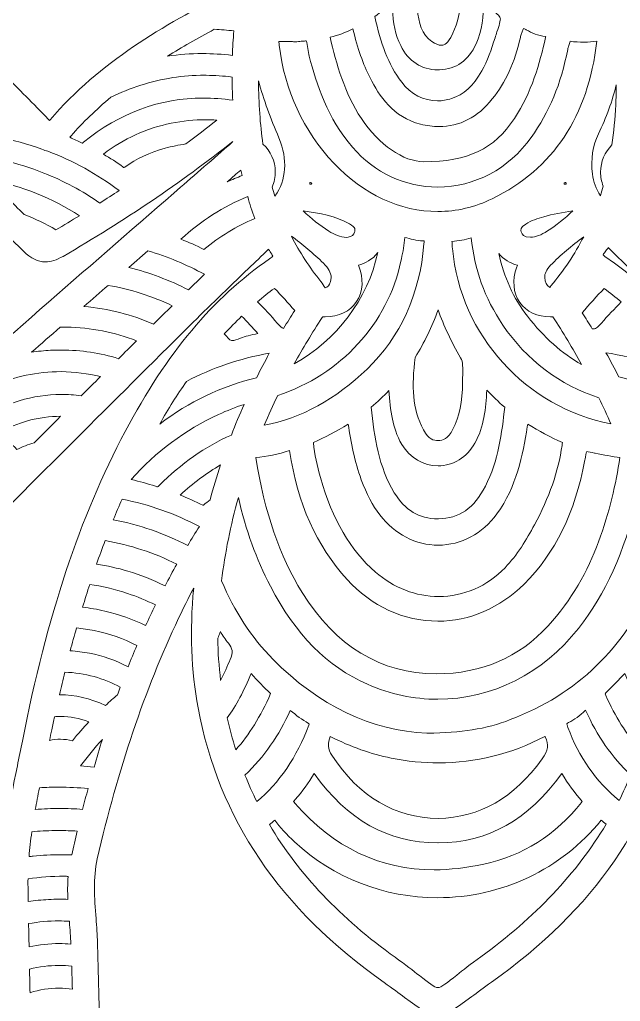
# Model space of a CAD drawing. Extents: x 25 to 1975, y -721 to -279.
# Drawn here: x 542.5 to 628.6, y -600.1 to -459.3 of the extents above; entities that cross this region are included whole.
import ezdxf

# ---------------------------------------------------------------- set-up
doc = ezdxf.new("R2010")
doc.units = 0
doc.header["$MEASUREMENT"] = 0
doc.layers.add('Layer 1', color=7, linetype='Continuous')

msp = doc.modelspace()

# ---------------------------------------------------------------- linework, layer by layer
at = {"layer": 'Layer 1', "lineweight": 0}
for points, knots in [([(784.45, -500.85), (784.35, -500.81), (784.25, -500.77), (784.16, -500.72), (780.03, -498.5), (775.69, -497.15), (771.26, -496.71), (769.89, -496.58), (768.52, -496.51), (767.18, -496.51), (758.11, -496.51), (749.53, -499.58), (741.68, -505.63), (737.71, -508.69), (733.38, -510.54), (727.63, -511.63), (725.48, -512.03), (723.31, -512.52), (721.22, -512.99), (719.74, -513.32), (718.2, -513.67), (716.69, -513.98), (714.65, -514.4), (712.62, -514.83), (710.58, -515.26), (701.7, -517.14), (692.51, -519.07), (683.36, -520.24), (683.2, -520.26), (683.04, -520.27), (682.89, -520.27), (682.22, -520.27), (681.71, -520.06), (681.11, -519.53), (662.24, -503.02), (646.66, -489.42), (632.07, -476.72), (631.93, -476.6), (631.81, -476.48), (631.71, -476.38), (631.83, -476.47), (631.94, -476.55), (632.05, -476.64), (638.94, -482.15), (646.77, -487.49), (655.97, -492.96), (657.14, -493.65), (658.11, -493.97), (659.03, -493.97), (660.28, -493.97), (661.44, -493.39), (662.68, -492.13), (665.32, -489.45), (668.03, -486.74), (670.64, -484.11), (676.14, -478.6), (681.82, -472.9), (687.28, -467.15), (700.23, -453.54), (711.71, -440.88), (722.37, -428.47), (723.34, -427.35), (724.43, -426.08), (724.49, -424.11), (724.86, -413.43), (728.05, -402.81), (734.52, -390.68), (734.58, -390.56), (734.69, -390.4), (734.81, -390.23), (735.23, -389.65), (736.21, -388.28), (735.07, -386.98), (734.76, -386.63), (734.21, -386.23), (733.3, -386.23), (732.75, -386.23), (732.21, -386.37), (731.74, -386.5), (731.6, -386.54), (731.47, -386.58), (731.34, -386.61), (725.95, -387.9), (721.79, -391.37), (718.25, -397.53), (715.01, -403.18), (712.81, -409.77), (711.32, -418.28), (711.3, -418.44), (711.27, -418.59), (711.24, -418.75), (711.04, -419.98), (710.88, -420.95), (710.09, -421.72), (695.63, -435.75), (680.95, -450.03), (666.76, -463.84), (666.76, -463.84), (657.68, -472.67), (657.68, -472.67), (652.1, -466.48), (644.16, -460.97), (632.8, -455.4), (632.08, -455.04), (631.26, -454.64), (631, -454.41), (631.08, -454.09), (631.5, -453.32), (631.88, -452.63), (631.88, -452.63), (634.09, -448.56), (634.09, -448.56), (640.9, -436.01), (647.94, -423.03), (654.89, -410.29), (655.59, -409), (656.11, -407.62), (656.46, -406.06), (661.56, -383.59), (665.73, -365.3), (669.59, -348.49), (669.94, -346.97), (669.95, -345.57), (669.63, -344.08), (667.56, -334.5), (665.47, -324.74), (663.46, -315.31), (663.46, -315.31), (660.54, -301.63), (660.54, -301.63), (659.33, -295.98), (658.08, -290.13), (656.81, -284.39), (656.79, -284.28), (656.77, -284.16), (656.76, -284.03), (656.67, -283.37), (656.42, -281.62), (654.7, -281.62), (654.6, -281.62), (654.5, -281.63), (654.39, -281.64), (653.91, -281.7), (652.44, -281.9), (652.71, -284.52), (652.72, -284.66), (652.74, -284.79), (652.74, -284.91), (652.77, -286.2), (652.84, -287.51), (652.9, -288.77), (652.96, -289.78), (653.01, -290.83), (653.04, -291.86), (653.04, -291.86), (653.29, -299.28), (653.29, -299.28), (653.64, -310.03), (654.01, -321.14), (654.32, -332.07), (654.36, -333.42), (654.46, -334.79), (654.56, -336.11), (654.8, -339.35), (655.03, -342.41), (654.43, -345.44), (651.64, -359.57), (648.1, -374.81), (643.6, -392.02), (643.32, -393.09), (643.08, -394.2), (642.85, -395.27), (642.19, -398.31), (641.57, -401.19), (639.98, -403.71), (635.37, -411), (630.61, -418.36), (626, -425.47), (626, -425.47), (624.39, -427.95), (624.39, -427.95), (624.37, -427.98), (624.35, -428.01), (624.34, -428.04), (624.3, -427.93), (624.26, -427.83), (624.22, -427.72), (623.7, -426.25), (623.15, -424.72), (622.49, -423.25), (622.1, -422.37), (622.17, -421.96), (622.87, -421.17), (626.48, -417.05), (629.67, -412.45), (632.33, -407.49), (634.85, -402.81), (636.15, -398.78), (636.43, -394.83), (636.9, -388.3), (633.67, -382.99), (627.8, -380.65), (627.74, -380.63), (627.61, -380.55), (627.52, -380.49), (627.15, -380.27), (626.65, -379.96), (626.02, -379.96), (625.52, -379.96), (624.8, -380.16), (624.26, -381.09), (623.29, -382.72), (624.62, -383.71), (625.06, -384.04), (625.15, -384.11), (625.26, -384.19), (625.31, -384.23), (627.14, -386.07), (628, -388.3), (627.94, -391.05), (627.83, -395.45), (625.96, -399.41), (624.15, -402.7), (623.1, -404.62), (622.09, -406.39), (620.81, -408.08), (620.19, -405.68), (619.44, -403.6), (618.06, -401.7), (617.42, -400.84), (617.28, -400.2), (617.47, -399.2), (618.05, -396.26), (616.51, -393.3), (613.74, -392), (612.88, -391.6), (611.98, -391.4), (611.06, -391.4), (609.15, -391.4), (607.32, -392.27), (605.91, -393.84), (605.76, -394.01), (605.64, -394.18), (605.53, -394.32), (605.3, -394.65), (605.28, -394.66), (605.14, -394.66), (605.13, -394.66), (605.12, -394.66), (605.12, -394.66), (604.56, -394.64), (604, -394.63), (603.39, -394.63), (601.83, -394.63), (600.25, -394.7), (598.73, -394.77), (598.73, -394.77), (598.54, -394.77), (598.54, -394.77), (598.36, -394.77), (598.3, -394.77), (597.92, -394.32), (596.33, -392.39), (594.43, -391.37), (592.43, -391.37), (591.36, -391.37), (590.29, -391.67), (589.27, -392.25), (586.42, -393.88), (585.28, -397.3), (586.42, -400.76), (586.5, -401), (586.6, -401.2), (586.69, -401.37), (586.73, -401.45), (586.78, -401.54), (586.81, -401.61), (585.51, -403.42), (584.81, -405.44), (584.16, -407.57), (580.89, -402.93), (578.91, -398.89), (577.84, -394.68), (576.64, -389.95), (577.43, -386.54), (580.35, -383.94), (580.74, -383.59), (581.91, -382.55), (581.03, -381.03), (580.5, -380.12), (579.76, -379.98), (579.37, -379.98), (578.85, -379.98), (578.43, -380.2), (578.12, -380.36), (578.05, -380.4), (577.98, -380.44), (577.91, -380.47), (572.74, -382.52), (569.73, -386.2), (568.98, -391.4), (568.28, -396.29), (569.86, -400.74), (571.32, -404.08), (574.25, -410.8), (578.59, -416.55), (582.04, -420.81), (582.2, -421), (582.36, -421.16), (582.51, -421.31), (582.95, -421.74), (582.94, -421.74), (582.85, -421.96), (582.14, -423.66), (581.5, -425.36), (580.81, -427.16), (580.75, -427.3), (580.7, -427.45), (580.64, -427.59), (578.28, -423.92), (575.91, -420.25), (573.55, -416.58), (570.69, -412.14), (567.83, -407.7), (564.97, -403.26), (564.56, -402.63), (564.28, -401.91), (564.01, -400.85), (563.19, -397.62), (562.33, -394.34), (561.5, -391.17), (559.67, -384.2), (557.78, -376.98), (556.23, -369.83), (555.67, -367.2), (555.02, -364.55), (554.4, -361.99), (552.17, -352.83), (549.87, -343.36), (550.8, -333.56), (551.44, -326.78), (551.57, -319.86), (551.7, -313.17), (551.76, -310.23), (551.81, -307.19), (551.91, -304.22), (551.91, -304.22), (552, -301.51), (552, -301.51), (552.19, -296.05), (552.38, -290.41), (552.53, -284.85), (552.53, -284.74), (552.54, -284.61), (552.56, -284.49), (552.62, -283.89), (552.72, -282.99), (552.15, -282.31), (551.92, -282.03), (551.49, -281.69), (550.74, -281.64), (550.69, -281.64), (550.63, -281.63), (550.58, -281.63), (548.97, -281.63), (548.72, -283.16), (548.63, -283.74), (548.6, -283.89), (548.57, -284.12), (548.53, -284.18), (548.42, -284.41), (548.39, -284.61), (548.38, -284.74), (548.38, -284.74), (545.73, -297.1), (545.73, -297.1), (542.52, -312.05), (539.31, -327.01), (536.11, -341.97), (536.11, -341.97), (536.07, -342.15), (536.07, -342.15), (535.63, -344.23), (535.17, -346.37), (535.74, -348.81), (537.4, -355.9), (539.03, -363.12), (540.61, -370.1), (542.5, -378.43), (544.45, -387.04), (546.46, -395.5), (546.78, -396.85), (547.05, -398.24), (547.31, -399.6), (548.07, -403.49), (548.86, -407.51), (550.9, -411.23), (556.35, -421.15), (561.84, -431.27), (567.14, -441.05), (569.13, -444.71), (571.11, -448.37), (573.1, -452.03), (573.39, -452.57), (574.17, -454), (574.07, -454.32), (573.97, -454.63), (572.58, -455.33), (572.06, -455.59), (563.21, -460.05), (554.02, -465.33), (546.86, -473.69), (546.83, -473.72), (546.8, -473.75), (546.78, -473.78), (546.73, -473.73), (546.67, -473.67), (546.59, -473.58), (544.49, -471.42), (542.34, -469.25), (540.26, -467.14), (540.26, -467.14), (530.8, -457.6), (530.8, -457.6), (519.47, -446.17), (507.75, -434.34), (496.19, -422.74), (494.93, -421.48), (494.23, -420.04), (493.87, -417.95), (492.27, -408.67), (489.73, -401.6), (485.9, -395.71), (482.68, -390.76), (478.82, -387.8), (474.09, -386.65), (473.94, -386.62), (473.79, -386.57), (473.63, -386.53), (473.14, -386.39), (472.58, -386.23), (472, -386.23), (471.03, -386.23), (470.45, -386.69), (470.13, -387.07), (469.1, -388.34), (470.04, -389.65), (470.49, -390.28), (470.61, -390.46), (470.73, -390.62), (470.8, -390.75), (476.88, -402.07), (480, -412), (480.64, -422), (480.83, -424.94), (481.79, -427.26), (483.75, -429.52), (502.51, -451.12), (522.46, -472.33), (543.06, -492.55), (544.11, -493.58), (545.1, -494.07), (546.19, -494.07), (546.98, -494.07), (547.78, -493.81), (548.72, -493.27), (557.46, -488.21), (565.65, -482.67), (573.07, -476.79), (572.89, -476.97), (572.67, -477.19), (572.37, -477.44), (569.77, -479.7), (567.17, -481.96), (564.58, -484.22), (551.95, -495.2), (538.89, -506.55), (526.18, -517.87), (524.43, -519.42), (522.83, -520.09), (520.84, -520.09), (520.24, -520.09), (519.6, -520.03), (518.88, -519.91), (505.33, -517.65), (491.69, -514.65), (478.49, -511.76), (475.92, -511.19), (473.35, -510.63), (470.79, -510.07), (469.47, -509.79), (468.35, -509.21), (467.16, -508.21), (460.73, -502.8), (453.73, -499.2), (446.35, -497.5), (443.43, -496.82), (440.52, -496.48), (437.71, -496.48), (432, -496.48), (426.45, -497.89), (421.24, -500.66), (421.16, -500.7), (421.04, -500.75), (420.91, -500.8), (420.39, -501.01), (418.82, -501.64), (419.25, -503.37), (419.51, -504.38), (420.28, -504.9), (421.53, -504.9), (421.53, -504.9), (421.95, -504.89), (421.95, -504.89), (422.02, -504.89), (422.09, -504.9), (422.16, -504.9), (422.69, -504.96), (423.23, -505.01), (423.76, -505.06), (424.85, -505.16), (425.97, -505.27), (427.04, -505.44), (441.29, -507.61), (451.75, -512.35), (459.98, -520.35), (460.96, -521.29), (462.11, -521.68), (463.12, -521.93), (484.94, -527.42), (506.29, -532.81), (527.57, -538.26), (528.25, -538.43), (528.85, -538.52), (529.42, -538.52), (530.93, -538.52), (532.18, -537.94), (533.47, -536.63), (544.68, -525.32), (556.14, -513.9), (566.85, -503.24), (569.6, -500.52), (572.37, -497.85), (575.3, -495.03), (576.24, -494.12), (577.2, -493.2), (578.17, -492.26), (578.26, -492.39), (578.34, -492.52), (578.42, -492.64), (578.55, -492.82), (578.73, -493.1), (578.78, -493.24), (578.74, -493.29), (578.63, -493.42), (578.34, -493.62), (570.18, -499.26), (563.6, -507.13), (557.63, -518.38), (551.1, -530.7), (546.42, -544.82), (542.89, -562.81), (542.66, -563.99), (542.41, -565.18), (542.17, -566.37), (540.99, -572.05), (539.78, -577.93), (539.89, -583.9), (540.22, -601.34), (540.75, -619.08), (541.26, -636.22), (541.26, -636.22), (541.37, -640.02), (541.37, -640.02), (541.38, -640.45), (541.4, -640.88), (541.41, -641.31), (541.51, -645.31), (541.62, -649.46), (543.15, -653.57), (546.56, -662.71), (549.87, -672.08), (553.07, -681.14), (554.55, -685.34), (556.04, -689.53), (557.53, -693.72), (560.41, -701.77), (563.01, -708.96), (565.49, -715.69), (565.54, -715.81), (565.58, -716.01), (565.63, -716.2), (565.81, -716.98), (566.18, -718.6), (567.84, -718.6), (568, -718.6), (568.17, -718.58), (568.35, -718.54), (570.26, -718.14), (569.87, -716.1), (569.75, -715.43), (569.71, -715.24), (569.68, -715.05), (569.67, -714.92), (568.41, -699.02), (566.58, -685.85), (563.92, -673.46), (562.11, -665.01), (560.06, -655.44), (554.58, -647.25), (554.44, -647.04), (554.43, -646.73), (554.43, -646.24), (554.43, -646.14), (554.43, -646.04), (554.43, -645.94), (554.43, -645.94), (554.37, -642.27), (554.37, -642.27), (554.32, -639.11), (554.27, -635.95), (554.23, -632.78), (554.19, -628.87), (554.16, -624.96), (554.13, -621.05), (554.06, -611.46), (553.98, -601.54), (553.67, -591.77), (553.63, -590.6), (553.54, -589.41), (553.45, -588.26), (553.22, -585.27), (553, -582.46), (553.63, -579.7), (556.58, -566.83), (560.4, -555.54), (565.29, -545.19), (565.94, -543.81), (566.65, -542.33), (567.45, -540.87), (566.87, -547.06), (567.08, -552.7), (568.08, -558.05), (571.05, -573.98), (579.78, -586.86), (594.77, -597.44), (595.94, -598.26), (596.91, -598.98), (597.69, -599.56), (599.9, -601.22), (601.02, -602.05), (602.42, -602.05), (603.83, -602.05), (604.99, -601.18), (607.3, -599.46), (608.1, -598.87), (609.01, -598.19), (610.14, -597.39), (624.89, -586.92), (633.56, -574.27), (636.65, -558.71), (637.82, -552.83), (638.03, -546.75), (637.28, -539.88), (642.93, -550.31), (647.39, -562.46), (651.26, -577.97), (651.31, -578.17), (651.36, -578.37), (651.41, -578.58), (651.74, -579.84), (652.05, -581.04), (652, -582.27), (651.95, -583.35), (651.91, -584.43), (651.87, -585.51), (651.65, -590.63), (651.43, -595.94), (651.37, -601.16), (651.29, -607.3), (651.25, -613.54), (651.21, -619.58), (651.15, -626.98), (651.1, -634.63), (650.98, -642.16), (650.98, -642.65), (651, -643.14), (651.01, -643.62), (651.07, -645.16), (651.13, -646.61), (650.32, -647.81), (648.06, -651.17), (646.34, -655.02), (644.74, -660.32), (639.32, -678.3), (637.29, -696.62), (635.69, -713.84), (635.61, -714.69), (635.52, -715.67), (635.51, -716.66), (635.51, -717.29), (635.69, -717.81), (636.05, -718.18), (636.36, -718.49), (636.78, -718.66), (637.24, -718.66), (637.3, -718.66), (637.36, -718.66), (637.43, -718.65), (638.07, -718.58), (638.75, -718.11), (639.07, -717.52), (639.41, -716.85), (639.66, -716.15), (639.88, -715.52), (643.05, -706.41), (645.9, -698.38), (648.61, -691), (650.87, -684.8), (653.12, -678.49), (655.3, -672.38), (657.73, -665.54), (660.25, -658.47), (662.8, -651.55), (663.35, -650.04), (663.64, -648.58), (663.68, -647.08), (663.9, -638.73), (664.14, -630.37), (664.38, -622.02), (664.59, -614.82), (664.79, -607.61), (664.99, -600.41), (665.04, -598.54), (665.15, -596.62), (665.25, -594.77), (665.5, -590.21), (665.76, -585.5), (665.25, -580.9), (663.22, -562.65), (659.46, -546.64), (653.76, -531.95), (648.56, -518.54), (641.24, -503.46), (626.41, -493.28), (626.26, -493.17), (626.18, -493.09), (626.14, -493.04), (626.21, -492.9), (626.41, -492.63), (626.54, -492.47), (626.66, -492.32), (626.77, -492.18), (626.88, -492.02), (626.95, -492.11), (627.02, -492.19), (627.1, -492.26), (632.27, -497.26), (637.76, -502.58), (643.09, -507.88), (652.27, -517.01), (661.57, -526.33), (670.57, -535.35), (670.57, -535.35), (671.91, -536.69), (671.91, -536.69), (672.89, -537.68), (674.03, -538.59), (675.71, -538.59), (676.16, -538.59), (676.61, -538.53), (677.11, -538.4), (698.74, -532.88), (720.27, -527.48), (741.09, -522.27), (743.19, -521.74), (744.84, -520.83), (746.3, -519.41), (748.81, -516.94), (751.81, -514.77), (755.48, -512.78), (763.83, -508.24), (772.9, -505.66), (783.21, -504.89), (783.25, -504.89), (783.3, -504.89), (783.35, -504.89), (783.41, -504.89), (783.48, -504.89), (783.55, -504.89), (783.64, -504.89), (783.73, -504.9), (783.82, -504.9), (785.55, -504.9), (785.97, -503.8), (786.07, -503.14), (786.3, -501.62), (784.96, -501.06), (784.45, -500.85)], [0, 0, 0, 0, 1, 1, 1, 2, 2, 2, 3, 3, 3, 4, 4, 4, 5, 5, 5, 6, 6, 6, 7, 7, 7, 8, 8, 8, 9, 9, 9, 10, 10, 10, 11, 11, 11, 12, 12, 12, 13, 13, 13, 14, 14, 14, 15, 15, 15, 16, 16, 16, 17, 17, 17, 18, 18, 18, 19, 19, 19, 20, 20, 20, 21, 21, 21, 22, 22, 22, 23, 23, 23, 24, 24, 24, 25, 25, 25, 26, 26, 26, 27, 27, 27, 28, 28, 28, 29, 29, 29, 30, 30, 30, 31, 31, 31, 32, 32, 32, 33, 33, 33, 34, 34, 34, 35, 35, 35, 36, 36, 36, 37, 37, 37, 38, 38, 38, 39, 39, 39, 40, 40, 40, 41, 41, 41, 42, 42, 42, 43, 43, 43, 44, 44, 44, 45, 45, 45, 46, 46, 46, 47, 47, 47, 48, 48, 48, 49, 49, 49, 50, 50, 50, 51, 51, 51, 52, 52, 52, 53, 53, 53, 54, 54, 54, 55, 55, 55, 56, 56, 56, 57, 57, 57, 58, 58, 58, 59, 59, 59, 60, 60, 60, 61, 61, 61, 62, 62, 62, 63, 63, 63, 64, 64, 64, 65, 65, 65, 66, 66, 66, 67, 67, 67, 68, 68, 68, 69, 69, 69, 70, 70, 70, 71, 71, 71, 72, 72, 72, 73, 73, 73, 74, 74, 74, 75, 75, 75, 76, 76, 76, 77, 77, 77, 78, 78, 78, 79, 79, 79, 80, 80, 80, 81, 81, 81, 82, 82, 82, 83, 83, 83, 84, 84, 84, 85, 85, 85, 86, 86, 86, 87, 87, 87, 88, 88, 88, 89, 89, 89, 90, 90, 90, 91, 91, 91, 92, 92, 92, 93, 93, 93, 94, 94, 94, 95, 95, 95, 96, 96, 96, 97, 97, 97, 98, 98, 98, 99, 99, 99, 100, 100, 100, 101, 101, 101, 102, 102, 102, 103, 103, 103, 104, 104, 104, 105, 105, 105, 106, 106, 106, 107, 107, 107, 108, 108, 108, 109, 109, 109, 110, 110, 110, 111, 111, 111, 112, 112, 112, 113, 113, 113, 114, 114, 114, 115, 115, 115, 116, 116, 116, 117, 117, 117, 118, 118, 118, 119, 119, 119, 120, 120, 120, 121, 121, 121, 122, 122, 122, 123, 123, 123, 124, 124, 124, 125, 125, 125, 126, 126, 126, 127, 127, 127, 128, 128, 128, 129, 129, 129, 130, 130, 130, 131, 131, 131, 132, 132, 132, 133, 133, 133, 134, 134, 134, 135, 135, 135, 136, 136, 136, 137, 137, 137, 138, 138, 138, 139, 139, 139, 140, 140, 140, 141, 141, 141, 142, 142, 142, 143, 143, 143, 144, 144, 144, 145, 145, 145, 146, 146, 146, 147, 147, 147, 148, 148, 148, 149, 149, 149, 150, 150, 150, 151, 151, 151, 152, 152, 152, 153, 153, 153, 154, 154, 154, 155, 155, 155, 156, 156, 156, 157, 157, 157, 158, 158, 158, 159, 159, 159, 160, 160, 160, 161, 161, 161, 162, 162, 162, 163, 163, 163, 164, 164, 164, 165, 165, 165, 166, 166, 166, 167, 167, 167, 168, 168, 168, 169, 169, 169, 170, 170, 170, 171, 171, 171, 172, 172, 172, 173, 173, 173, 174, 174, 174, 175, 175, 175, 176, 176, 176, 177, 177, 177, 178, 178, 178, 179, 179, 179, 180, 180, 180, 181, 181, 181, 182, 182, 182, 183, 183, 183, 184, 184, 184, 185, 185, 185, 186, 186, 186, 187, 187, 187, 188, 188, 188, 189, 189, 189, 190, 190, 190, 191, 191, 191, 192, 192, 192, 193, 193, 193, 194, 194, 194, 195, 195, 195, 196, 196, 196, 197, 197, 197, 198, 198, 198, 199, 199, 199, 200, 200, 200, 201, 201, 201, 202, 202, 202, 203, 203, 203, 204, 204, 204, 205, 205, 205, 206, 206, 206, 207, 207, 207, 208, 208, 208, 209, 209, 209, 210, 210, 210, 211, 211, 211, 212, 212, 212, 213, 213, 213, 214, 214, 214, 215, 215, 215, 216, 216, 216, 217, 217, 217, 218, 218, 218, 219, 219, 219, 220, 220, 220, 221, 221, 221, 222, 222, 222, 223, 223, 223, 224, 224, 224, 225, 225, 225, 226, 226, 226, 227, 227, 227, 228, 228, 228, 229, 229, 229, 230, 230, 230, 231, 231, 231, 232, 232, 232, 233, 233, 233, 234, 234, 234, 235, 235, 235, 236, 236, 236, 237, 237, 237, 238, 238, 238, 239, 239, 239, 240, 240, 240, 241, 241, 241, 242, 242, 242, 243, 243, 243, 244, 244, 244, 245, 245, 245, 246, 246, 246, 247, 247, 247, 248, 248, 248, 249, 249, 249, 250, 250, 250, 251, 251, 251, 252, 252, 252, 253, 253, 253, 254, 254, 254, 255, 255, 255, 256, 256, 256, 257, 257, 257, 258, 258, 258, 259, 259, 259, 260, 260, 260, 261, 261, 261, 262, 262, 262, 263, 263, 263, 264, 264, 264, 265, 265, 265, 266, 266, 266, 266]), ([(604.32, -461.86), (603.72, -462.99), (603.14, -462.99), (602.95, -462.99), (602.57, -462.99), (602.11, -462.81), (601.61, -462.47), (600.11, -461.44), (599.69, -459.84), (599.51, -457.75), (599.24, -454.4), (599.67, -451.95), (600.91, -449.81), (601.58, -448.64), (602.07, -447.4), (602.51, -446.18), (602.78, -446.84), (603.06, -447.49), (603.34, -448.13), (603.9, -449.44), (604.42, -450.68), (604.89, -451.96), (606.12, -455.36), (605.93, -458.78), (604.32, -461.86)], [0, 0, 0, 0, 1, 1, 1, 2, 2, 2, 3, 3, 3, 4, 4, 4, 5, 5, 5, 6, 6, 6, 7, 7, 7, 8, 8, 8, 8]), ([(610.93, -461.05), (610.84, -461.34), (610.75, -461.63), (610.65, -461.91), (610.11, -463.61), (609.59, -465.21), (608.76, -466.68), (607.55, -468.83), (606.17, -470.09), (604.4, -470.65), (603.74, -470.86), (603.07, -470.97), (602.41, -470.97), (600.42, -470.97), (598.59, -470.02), (597.27, -468.3), (595.28, -465.71), (594.28, -462.66), (593.41, -458.88), (594.33, -458.16), (595.16, -457.49), (595.92, -456.85), (595.93, -457.14), (595.93, -457.43), (595.94, -457.72), (596.01, -459.84), (596.39, -461.53), (597.13, -463.04), (598.24, -465.31), (600.09, -466.51), (602.48, -466.51), (602.55, -466.51), (602.61, -466.51), (602.68, -466.51), (605.06, -466.44), (606.87, -465.16), (607.92, -462.8), (608.8, -460.85), (608.99, -458.84), (609.02, -456.79), (609.35, -457.11), (609.69, -457.43), (610.06, -457.74), (610.75, -458.32), (611.33, -458.81), (611.4, -459.09), (611.48, -459.39), (611.2, -460.23), (610.93, -461.05)], [0, 0, 0, 0, 1, 1, 1, 2, 2, 2, 3, 3, 3, 4, 4, 4, 5, 5, 5, 6, 6, 6, 7, 7, 7, 8, 8, 8, 9, 9, 9, 10, 10, 10, 11, 11, 11, 12, 12, 12, 13, 13, 13, 14, 14, 14, 15, 15, 15, 16, 16, 16, 16]), ([(573, -464.45), (571.54, -464.28), (570.1, -464.19), (568.69, -464.19), (567.01, -464.19), (565.34, -464.32), (563.71, -464.56), (565.73, -463.3), (567.94, -462.03), (570.4, -460.7), (571.34, -460.75), (572.28, -460.83), (573.21, -460.94), (573.11, -462.13), (573.04, -463.3), (573, -464.45)], [0, 0, 0, 0, 1, 1, 1, 2, 2, 2, 3, 3, 3, 4, 4, 4, 5, 5, 5, 5]), ([(614.28, -461.87), (614.32, -461.71), (614.38, -461.52), (614.46, -461.33), (614.49, -461.24), (614.53, -461.14), (614.56, -461.05), (614.6, -460.92), (614.67, -460.75), (614.73, -460.58), (614.89, -460.66), (615.05, -460.75), (615.13, -460.79), (615.89, -461.2), (616.81, -461.64), (617.9, -461.75), (617.91, -461.75), (617.91, -461.75), (617.92, -461.75), (617.91, -461.79), (617.9, -461.85), (617.89, -461.9), (617.06, -465.55), (615.89, -469.78), (613.44, -473.49), (610.53, -477.89), (606.77, -479.69), (600.44, -479.7), (597.52, -479.7), (594.01, -477.27), (591.49, -473.51), (589.07, -469.89), (587.9, -465.64), (587.01, -461.84), (588.16, -461.59), (589.22, -461.14), (590.27, -460.64), (590.95, -463.46), (591.73, -465.7), (592.74, -467.68), (594.04, -470.25), (596.05, -473.33), (599.96, -474.31), (600.86, -474.54), (601.75, -474.66), (602.61, -474.66), (602.61, -474.66), (602.61, -474.66), (602.61, -474.66), (605.57, -474.66), (608.15, -473.32), (610.26, -470.7), (612.16, -468.33), (613.48, -465.44), (614.28, -461.87)], [0, 0, 0, 0, 1, 1, 1, 2, 2, 2, 3, 3, 3, 4, 4, 4, 5, 5, 5, 6, 6, 6, 7, 7, 7, 8, 8, 8, 9, 9, 9, 10, 10, 10, 11, 11, 11, 12, 12, 12, 13, 13, 13, 14, 14, 14, 15, 15, 15, 16, 16, 16, 17, 17, 17, 18, 18, 18, 18]), ([(610.23, -485.01), (607.77, -486.23), (605.15, -486.84), (602.45, -486.84), (597.05, -486.84), (591.76, -484.38), (587.56, -479.92), (583.13, -475.21), (580.49, -469.52), (579.71, -462.98), (579.69, -462.81), (579.67, -462.63), (579.65, -462.47), (579.81, -462.46), (579.99, -462.46), (580.16, -462.45), (580.32, -462.45), (580.48, -462.45), (580.65, -462.45), (580.65, -462.45), (581.51, -462.45), (581.51, -462.45), (581.67, -462.48), (581.84, -462.49), (582.02, -462.49), (582.32, -462.49), (582.62, -462.46), (582.88, -462.43), (583.09, -462.4), (583.3, -462.38), (583.46, -462.38), (583.52, -462.38), (583.56, -462.38), (583.58, -462.38), (583.7, -462.57), (583.78, -463.14), (583.82, -463.48), (583.87, -463.84), (583.92, -464.21), (584.02, -464.58), (585.04, -468.5), (586.67, -473.52), (590.22, -477.63), (593.4, -481.3), (597.74, -483.33), (602.43, -483.33), (607.72, -483.33), (612.61, -480.74), (615.83, -476.22), (618.41, -472.62), (620.12, -468.49), (621.07, -463.59), (621.1, -463.43), (621.16, -463.25), (621.24, -463.05), (621.3, -462.86), (621.38, -462.66), (621.44, -462.43), (622.07, -462.5), (622.73, -462.55), (623.39, -462.55), (624.06, -462.55), (624.67, -462.5), (625.25, -462.39), (623.95, -473.28), (619.04, -480.68), (610.23, -485.01)], [0, 0, 0, 0, 1, 1, 1, 2, 2, 2, 3, 3, 3, 4, 4, 4, 5, 5, 5, 6, 6, 6, 7, 7, 7, 8, 8, 8, 9, 9, 9, 10, 10, 10, 11, 11, 11, 12, 12, 12, 13, 13, 13, 14, 14, 14, 15, 15, 15, 16, 16, 16, 17, 17, 17, 18, 18, 18, 19, 19, 19, 20, 20, 20, 21, 21, 21, 22, 22, 22, 22]), ([(568.83, -470.57), (562.62, -470.57), (556.84, -472.7), (551.66, -476.91), (551.58, -476.98), (551.53, -477.02), (551.49, -477.04), (551.47, -477.03), (551.43, -477.01), (551.37, -476.98), (550.85, -476.72), (550.31, -476.47), (549.69, -476.2), (549.75, -476.13), (549.81, -476.05), (549.88, -475.98), (551.58, -474.05), (553.44, -472.24), (555.57, -470.45), (558.31, -469.09), (561.3, -468.14), (564.45, -467.64), (565.91, -467.41), (567.44, -467.29), (568.98, -467.29), (568.98, -467.29), (569.24, -467.3), (569.24, -467.3), (570.48, -467.31), (571.72, -467.4), (572.95, -467.55), (572.95, -468.68), (572.99, -469.8), (573.05, -470.88), (571.62, -470.67), (570.2, -470.57), (568.83, -470.57)], [0, 0, 0, 0, 1, 1, 1, 2, 2, 2, 3, 3, 3, 4, 4, 4, 5, 5, 5, 6, 6, 6, 7, 7, 7, 8, 8, 8, 9, 9, 9, 10, 10, 10, 11, 11, 11, 12, 12, 12, 12]), ([(578.7, -483.34), (579, -482.64), (579.16, -481.88), (579.15, -481.11), (579.13, -479.62), (578.48, -478.18), (577.38, -477.16), (576.97, -474.34), (576.76, -471.36), (576.75, -468.11), (577.46, -470.84), (578.5, -473.48), (579.66, -476.29), (580.95, -479.44), (580.76, -482.24), (579.1, -484.64), (578.96, -484.21), (578.82, -483.78), (578.7, -483.34)], [0, 0, 0, 0, 1, 1, 1, 2, 2, 2, 3, 3, 3, 4, 4, 4, 5, 5, 5, 6, 6, 6, 6]), ([(627.95, -471.55), (627.85, -473.53), (627.67, -475.46), (627.4, -477.29), (626.38, -478.31), (625.79, -479.7), (625.78, -481.18), (625.78, -481.87), (625.91, -482.54), (626.16, -483.19), (626.03, -483.65), (625.9, -484.11), (625.75, -484.57), (625.13, -483.64), (624.73, -482.56), (624.61, -481.46), (624.37, -479.31), (624.65, -477.37), (625.46, -475.72), (626.62, -473.33), (627.47, -470.99), (628.03, -468.65), (628.02, -469.63), (627.99, -470.6), (627.95, -471.55)], [0, 0, 0, 0, 1, 1, 1, 2, 2, 2, 3, 3, 3, 4, 4, 4, 5, 5, 5, 6, 6, 6, 7, 7, 7, 8, 8, 8, 8]), ([(566.31, -477.15), (565.32, -477.29), (564.32, -477.5), (563.34, -477.77), (561.17, -478.36), (559.23, -479.27), (557.56, -480.48), (557.52, -480.51), (557.49, -480.53), (557.46, -480.55), (557.43, -480.53), (557.38, -480.5), (557.33, -480.46), (556.42, -479.78), (555.46, -479.18), (554.5, -478.62), (557.45, -476.36), (560.65, -474.9), (564.24, -474.18), (565.89, -473.85), (567.54, -473.68), (569.15, -473.68), (569.68, -473.68), (570.22, -473.7), (570.75, -473.74), (569.3, -474.89), (567.81, -476.03), (566.31, -477.15)], [0, 0, 0, 0, 1, 1, 1, 2, 2, 2, 3, 3, 3, 4, 4, 4, 5, 5, 5, 6, 6, 6, 7, 7, 7, 8, 8, 8, 9, 9, 9, 9]), ([(553.99, -485.62), (551.5, -483.89), (548.8, -482.44), (545.95, -481.32), (542.15, -479.81), (538.26, -478.88), (534.38, -478.55), (533.36, -477.52), (532.32, -476.46), (531.28, -475.4), (531.66, -475.4), (532.04, -475.41), (532.42, -475.43), (537.13, -475.62), (541.6, -476.44), (545.7, -477.88), (545.99, -478.05), (546.27, -478.15), (546.55, -478.19), (550.18, -479.56), (553.61, -481.46), (556.76, -483.84), (555.87, -484.42), (554.95, -485.01), (553.99, -485.62)], [0, 0, 0, 0, 1, 1, 1, 2, 2, 2, 3, 3, 3, 4, 4, 4, 5, 5, 5, 6, 6, 6, 7, 7, 7, 8, 8, 8, 8]), ([(573.28, -481.69), (573.58, -481.43), (573.88, -481.18), (574.21, -480.9), (574.28, -481.16), (574.34, -481.42), (574.41, -481.68), (573.67, -481.96), (572.95, -482.27), (572.24, -482.6), (572.58, -482.3), (572.93, -482), (573.28, -481.69)], [0, 0, 0, 0, 1, 1, 1, 2, 2, 2, 3, 3, 3, 4, 4, 4, 4]), ([(547.7, -489.46), (546.25, -488.62), (544.73, -487.88), (543.17, -487.28), (541.46, -485.61), (539.76, -483.94), (538.09, -482.27), (542.83, -483.18), (547.18, -484.91), (551.08, -487.44), (549.95, -488.13), (548.83, -488.81), (547.7, -489.46)], [0, 0, 0, 0, 1, 1, 1, 2, 2, 2, 3, 3, 3, 4, 4, 4, 4]), ([(584.08, -482.79), (584.08, -482.75), (584.09, -482.72), (584.09, -482.7), (584.11, -482.7), (584.14, -482.7), (584.18, -482.7), (584.18, -482.7), (584.2, -482.7), (584.2, -482.7), (584.29, -482.7), (584.32, -482.72), (584.32, -482.72), (584.32, -482.72), (584.32, -482.72), (584.32, -482.72), (584.33, -482.72), (584.35, -482.76), (584.37, -482.82), (584.36, -482.87), (584.34, -482.9), (584.34, -482.9), (584.33, -482.91), (584.29, -482.92), (584.19, -482.92), (584.15, -482.92), (584.11, -482.92), (584.09, -482.91), (584.08, -482.88), (584.08, -482.84), (584.08, -482.79)], [0, 0, 0, 0, 1, 1, 1, 2, 2, 2, 3, 3, 3, 4, 4, 4, 5, 5, 5, 6, 6, 6, 7, 7, 7, 8, 8, 8, 9, 9, 9, 10, 10, 10, 10]), ([(620.57, -482.82), (620.57, -482.77), (620.58, -482.73), (620.58, -482.71), (620.6, -482.71), (620.64, -482.7), (620.7, -482.7), (620.73, -482.7), (620.75, -482.7), (620.77, -482.7), (620.8, -482.7), (620.82, -482.71), (620.83, -482.71), (620.84, -482.74), (620.85, -482.79), (620.85, -482.86), (620.84, -482.89), (620.84, -482.91), (620.84, -482.92), (620.82, -482.92), (620.8, -482.92), (620.77, -482.92), (620.75, -482.92), (620.73, -482.92), (620.71, -482.92), (620.64, -482.92), (620.59, -482.9), (620.57, -482.9), (620.57, -482.88), (620.56, -482.85), (620.57, -482.82)], [0, 0, 0, 0, 1, 1, 1, 2, 2, 2, 3, 3, 3, 4, 4, 4, 5, 5, 5, 6, 6, 6, 7, 7, 7, 8, 8, 8, 9, 9, 9, 10, 10, 10, 10]), ([(568.91, -492.29), (567.81, -491.73), (566.72, -491.23), (565.63, -490.82), (568.5, -488.15), (571.71, -486.11), (575.2, -484.71), (575.49, -485.74), (575.81, -486.8), (576.2, -487.86), (573.58, -488.95), (571.13, -490.43), (568.91, -492.29)], [0, 0, 0, 0, 1, 1, 1, 2, 2, 2, 3, 3, 3, 4, 4, 4, 4]), ([(589.79, -488.6), (590.73, -489.13), (590.61, -489.51), (590.51, -489.82), (590.4, -490.13), (590.23, -490.47), (589.4, -490.55), (588.41, -490.51), (587.65, -490.16), (586.81, -489.65), (585.49, -488.85), (584.34, -487.84), (583.14, -486.76), (585.52, -487.09), (587.76, -487.46), (589.79, -488.6)], [0, 0, 0, 0, 1, 1, 1, 2, 2, 2, 3, 3, 3, 4, 4, 4, 5, 5, 5, 5]), ([(621.81, -486.75), (620.62, -487.82), (619.47, -488.83), (618.16, -489.63), (617.24, -490.19), (616.51, -490.54), (615.71, -490.54), (614.73, -490.54), (614.53, -490.16), (614.41, -489.76), (614.32, -489.47), (614.24, -489.2), (615.07, -488.64), (615.83, -488.13), (616.75, -487.84), (617.62, -487.59), (618.95, -487.21), (620.29, -486.96), (621.81, -486.75)], [0, 0, 0, 0, 1, 1, 1, 2, 2, 2, 3, 3, 3, 4, 4, 4, 5, 5, 5, 6, 6, 6, 6]), ([(597.16, -493.94), (597.16, -493.94), (597.23, -493.61), (597.23, -493.61), (597.44, -492.63), (597.66, -491.61), (597.71, -490.55), (598.5, -490.79), (599.38, -491.02), (600.28, -491.04), (600.36, -491.05), (600.43, -491.05), (600.47, -491.06), (600.48, -491.15), (600.47, -491.29), (600.46, -491.5), (599.85, -498.77), (597.11, -504.8), (592.31, -509.44), (587.81, -513.79), (582.85, -516.5), (577.54, -517.49), (578.16, -516.06), (578.81, -514.63), (579.5, -513.23), (588.52, -510.26), (595.27, -502.91), (597.16, -493.94)], [0, 0, 0, 0, 1, 1, 1, 2, 2, 2, 3, 3, 3, 4, 4, 4, 5, 5, 5, 6, 6, 6, 7, 7, 7, 8, 8, 8, 9, 9, 9, 9]), ([(586.06, -494.27), (586.77, -494.98), (587.11, -495.6), (587.18, -496.33), (587.05, -497.19), (586.89, -497.51), (586.53, -497.69), (586.45, -497.73), (586.38, -497.76), (586.3, -497.79), (586.14, -497.51), (585.94, -497.21), (585.69, -496.9), (584.05, -494.87), (582.64, -492.68), (581.45, -490.36), (583.04, -491.59), (584.65, -492.86), (586.06, -494.27)], [0, 0, 0, 0, 1, 1, 1, 2, 2, 2, 3, 3, 3, 4, 4, 4, 5, 5, 5, 6, 6, 6, 6]), ([(604.54, -492.15), (604.53, -492.03), (604.52, -491.91), (604.52, -491.79), (604.51, -491.59), (604.5, -491.37), (604.47, -491.13), (605.39, -491.08), (606.35, -490.9), (607.25, -490.6), (607.64, -495.05), (609.16, -499.26), (611.76, -503.12), (615.13, -508.12), (620.01, -511.81), (625.53, -513.55), (626.14, -514.82), (626.72, -516.07), (627.25, -517.31), (615.09, -514.92), (605.68, -504.63), (604.54, -492.15)], [0, 0, 0, 0, 1, 1, 1, 2, 2, 2, 3, 3, 3, 4, 4, 4, 5, 5, 5, 6, 6, 6, 7, 7, 7, 7]), ([(618.67, -497.48), (618.61, -497.56), (618.54, -497.64), (618.49, -497.72), (618.04, -497.45), (617.77, -496.94), (617.77, -496.32), (617.75, -495.73), (618.01, -495.19), (618.61, -494.56), (620.04, -493.05), (621.65, -491.77), (623.36, -490.45), (622.07, -492.98), (620.5, -495.33), (618.67, -497.48)], [0, 0, 0, 0, 1, 1, 1, 2, 2, 2, 3, 3, 3, 4, 4, 4, 5, 5, 5, 5]), ([(566.7, -498.08), (563.97, -496.68), (561.11, -495.61), (558.15, -494.87), (558.15, -494.87), (560.89, -492.48), (560.89, -492.48), (563.7, -493.32), (566.42, -494.45), (568.99, -495.84), (568.23, -496.58), (567.46, -497.33), (566.7, -498.08)], [0, 0, 0, 0, 1, 1, 1, 2, 2, 2, 3, 3, 3, 4, 4, 4, 4]), ([(585.86, -502.05), (585.88, -502.01), (585.91, -501.98), (585.93, -501.94), (586.06, -501.95), (586.19, -501.95), (586.32, -501.95), (588.24, -501.95), (589.88, -501.15), (590.8, -499.76), (591.75, -498.33), (591.84, -496.43), (591.06, -494.54), (592.03, -494.27), (593.05, -493.76), (593.83, -492.74), (592.45, -499.33), (587.88, -505.43), (581.87, -508.67), (583.1, -506.46), (584.44, -504.24), (585.86, -502.05)], [0, 0, 0, 0, 1, 1, 1, 2, 2, 2, 3, 3, 3, 4, 4, 4, 5, 5, 5, 6, 6, 6, 7, 7, 7, 7]), ([(615.3, -501.87), (613.29, -499.27), (611.92, -496.25), (611.19, -492.86), (611.87, -493.69), (612.75, -494.25), (613.87, -494.54), (613.84, -494.62), (613.8, -494.71), (613.77, -494.79), (613.08, -496.69), (613.24, -498.5), (614.21, -499.88), (615.14, -501.21), (616.7, -501.95), (618.59, -501.95), (618.7, -501.95), (618.82, -501.95), (618.94, -501.94), (620.41, -504.19), (621.79, -506.48), (623.06, -508.78), (620.25, -507.22), (617.65, -504.91), (615.3, -501.87)], [0, 0, 0, 0, 1, 1, 1, 2, 2, 2, 3, 3, 3, 4, 4, 4, 5, 5, 5, 6, 6, 6, 7, 7, 7, 8, 8, 8, 8]), ([(561.69, -502.99), (558.55, -501.62), (555.22, -500.78), (551.72, -500.47), (552.88, -499.45), (554.04, -498.44), (555.2, -497.43), (558.41, -497.99), (561.48, -498.97), (564.36, -500.36), (563.47, -501.24), (562.58, -502.11), (561.69, -502.99)], [0, 0, 0, 0, 1, 1, 1, 2, 2, 2, 3, 3, 3, 4, 4, 4, 4]), ([(579.02, -497.86), (580.02, -498.87), (581, -499.94), (581.93, -501.06), (581.39, -501.89), (580.86, -502.75), (580.33, -503.62), (580.09, -503.53), (579.83, -503.31), (579.43, -502.85), (578.52, -501.79), (577.57, -500.76), (576.59, -499.8), (577.39, -499.12), (578.2, -498.47), (579.02, -497.86)], [0, 0, 0, 0, 1, 1, 1, 2, 2, 2, 3, 3, 3, 4, 4, 4, 5, 5, 5, 5]), ([(626.3, -497.88), (627.13, -498.49), (627.95, -499.14), (628.74, -499.82), (627.77, -500.78), (626.82, -501.79), (625.91, -502.85), (625.29, -503.57), (625, -503.69), (624.61, -503.69), (624.6, -503.69), (624.59, -503.69), (624.58, -503.69), (624.12, -502.93), (623.64, -502.16), (623.15, -501.38), (624.16, -500.15), (625.21, -498.98), (626.3, -497.88)], [0, 0, 0, 0, 1, 1, 1, 2, 2, 2, 3, 3, 3, 4, 4, 4, 5, 5, 5, 6, 6, 6, 6]), ([(606.01, -510.35), (605.99, -510.68), (605.98, -511), (605.98, -511.31), (606, -514.15), (605.57, -516.24), (604.62, -518.07), (603.88, -519.48), (603.14, -519.68), (602.51, -519.7), (602.51, -519.7), (602.46, -519.7), (602.46, -519.7), (601.88, -519.7), (601.12, -519.52), (600.39, -518.17), (598.75, -515.13), (598.7, -511.93), (599.19, -507.76), (600.51, -505.66), (601.6, -503.42), (602.48, -500.96), (603.31, -503.23), (604.38, -505.5), (605.72, -507.81), (606.07, -508.42), (606.04, -509.36), (606.01, -510.35)], [0, 0, 0, 0, 1, 1, 1, 2, 2, 2, 3, 3, 3, 4, 4, 4, 5, 5, 5, 6, 6, 6, 7, 7, 7, 8, 8, 8, 9, 9, 9, 9]), ([(574.32, -501.86), (575.13, -502.65), (575.91, -503.48), (576.65, -504.34), (576.18, -504.44), (575.72, -504.55), (575.26, -504.66), (574.88, -504.75), (574.51, -504.89), (574.16, -505.02), (573.71, -505.18), (573.25, -505.35), (572.96, -505.35), (572.92, -505.35), (572.89, -505.35), (572.86, -505.34), (572.62, -505.28), (572.2, -504.79), (571.89, -504.44), (571.87, -504.42), (571.86, -504.41), (571.84, -504.39), (572.65, -503.52), (573.48, -502.67), (574.32, -501.86)], [0, 0, 0, 0, 1, 1, 1, 2, 2, 2, 3, 3, 3, 4, 4, 4, 5, 5, 5, 6, 6, 6, 7, 7, 7, 8, 8, 8, 8]), ([(556.67, -507.95), (554.07, -507.13), (551.32, -506.71), (548.48, -506.71), (547.97, -506.71), (547.44, -506.73), (546.92, -506.75), (546.01, -506.8), (545.11, -506.89), (544.22, -507.02), (545.59, -505.82), (546.96, -504.62), (548.33, -503.43), (548.61, -503.42), (548.88, -503.42), (549.16, -503.42), (549.16, -503.42), (549.22, -503.42), (549.22, -503.42), (552.73, -503.51), (556.11, -504.16), (559.27, -505.37), (558.4, -506.23), (557.53, -507.09), (556.67, -507.95)], [0, 0, 0, 0, 1, 1, 1, 2, 2, 2, 3, 3, 3, 4, 4, 4, 5, 5, 5, 6, 6, 6, 7, 7, 7, 8, 8, 8, 8]), ([(566.41, -511.22), (570.08, -509.27), (574.07, -507.92), (578.29, -507.18), (577.66, -508.34), (577.04, -509.51), (576.46, -510.69), (571.43, -511.92), (566.78, -514.14), (562.58, -517.32), (563.82, -515.15), (565.11, -513.1), (566.41, -511.22)], [0, 0, 0, 0, 1, 1, 1, 2, 2, 2, 3, 3, 3, 4, 4, 4, 4]), ([(638.8, -511.15), (639.22, -511.75), (639.59, -512.31), (639.96, -512.87), (640.88, -514.27), (641.77, -515.73), (642.64, -517.22), (638.33, -513.99), (633.56, -511.76), (628.39, -510.57), (627.82, -509.43), (627.21, -508.27), (626.55, -507.09), (630.9, -507.8), (635.02, -509.17), (638.8, -511.15)], [0, 0, 0, 0, 1, 1, 1, 2, 2, 2, 3, 3, 3, 4, 4, 4, 5, 5, 5, 5]), ([(551.31, -513.28), (550.36, -513.15), (549.4, -513.08), (548.45, -513.08), (544.4, -513.08), (540.38, -514.32), (536.81, -516.67), (536.13, -516.18), (535.46, -515.73), (534.8, -515.33), (536, -514.26), (537.2, -513.21), (538.4, -512.15), (538.4, -512.15), (538.74, -511.85), (538.74, -511.85), (541.74, -510.52), (545, -509.83), (548.43, -509.81), (550.39, -509.84), (552.29, -510.08), (554.09, -510.51), (553.17, -511.43), (552.24, -512.36), (551.31, -513.28)], [0, 0, 0, 0, 1, 1, 1, 2, 2, 2, 3, 3, 3, 4, 4, 4, 5, 5, 5, 6, 6, 6, 7, 7, 7, 8, 8, 8, 8]), ([(609.26, -526.24), (607.65, -529.4), (605.51, -530.89), (602.54, -530.92), (602.54, -530.92), (602.44, -530.92), (602.44, -530.92), (599.77, -530.92), (597.74, -529.7), (596.21, -527.18), (593.97, -523.48), (593.36, -519.28), (592.9, -514.9), (593.8, -514.16), (594.63, -513.35), (595.44, -512.53), (595.51, -513.9), (595.64, -515.28), (595.94, -516.64), (596.17, -517.67), (596.53, -519.01), (597.29, -520.27), (598.45, -522.18), (600.39, -523.32), (602.48, -523.32), (604.65, -523.32), (606.61, -522.11), (607.75, -520.09), (609.1, -517.68), (609.33, -515.11), (609.46, -512.46), (610.27, -513.3), (611.12, -514.13), (612.03, -514.91), (611.66, -518.5), (611.11, -522.62), (609.26, -526.24)], [0, 0, 0, 0, 1, 1, 1, 2, 2, 2, 3, 3, 3, 4, 4, 4, 5, 5, 5, 6, 6, 6, 7, 7, 7, 8, 8, 8, 9, 9, 9, 10, 10, 10, 11, 11, 11, 12, 12, 12, 12]), ([(571.01, -515.95), (572.22, -515.4), (573.43, -514.92), (574.67, -514.51), (574.02, -515.96), (573.42, -517.43), (572.85, -518.9), (569.1, -520.56), (565.63, -522.99), (562.52, -526.12), (562.38, -526.26), (562.29, -526.33), (562.25, -526.33), (562.23, -526.33), (562.15, -526.32), (561.97, -526.26), (560.87, -525.87), (559.71, -525.55), (558.49, -525.3), (562.01, -521.3), (566.22, -518.16), (571.01, -515.95)], [0, 0, 0, 0, 1, 1, 1, 2, 2, 2, 3, 3, 3, 4, 4, 4, 5, 5, 5, 6, 6, 6, 7, 7, 7, 7]), ([(544.58, -520.03), (543.74, -520.27), (542.92, -520.58), (542.11, -520.97), (541.26, -520.15), (540.38, -519.37), (539.47, -518.65), (542.16, -517.06), (545.22, -516.22), (548.38, -516.21), (547.11, -517.48), (545.85, -518.76), (544.58, -520.03)], [0, 0, 0, 0, 1, 1, 1, 2, 2, 2, 3, 3, 3, 4, 4, 4, 4]), ([(615.26, -517.74), (615.28, -517.61), (615.3, -517.47), (615.33, -517.33), (616.91, -518.33), (618.57, -519.21), (620.33, -519.99), (620.29, -520.13), (620.26, -520.27), (620.25, -520.39), (619.72, -524.14), (618.42, -527.87), (616.29, -531.79), (615.15, -533.9), (613.85, -536.1), (612.08, -537.94), (609.52, -540.6), (606.15, -542.07), (602.57, -542.07), (599.32, -542.07), (596.1, -540.82), (593.51, -538.55), (589.87, -535.38), (587.37, -531.08), (585.61, -525), (585.13, -523.33), (584.8, -521.66), (584.62, -520.04), (584.62, -520.04), (584.61, -519.96), (584.61, -519.96), (586.25, -519.28), (587.87, -518.42), (589.6, -517.33), (589.99, -519.96), (590.51, -522.69), (591.48, -525.32), (592.23, -527.37), (593.08, -528.98), (594.14, -530.37), (596.24, -533.12), (599.29, -534.7), (602.51, -534.7), (602.51, -534.7), (602.51, -534.7), (602.51, -534.7), (605.79, -534.7), (608.86, -533.07), (610.93, -530.21), (613.73, -526.35), (614.63, -521.75), (615.26, -517.74)], [0, 0, 0, 0, 1, 1, 1, 2, 2, 2, 3, 3, 3, 4, 4, 4, 5, 5, 5, 6, 6, 6, 7, 7, 7, 8, 8, 8, 9, 9, 9, 10, 10, 10, 11, 11, 11, 12, 12, 12, 13, 13, 13, 14, 14, 14, 15, 15, 15, 16, 16, 16, 17, 17, 17, 17]), ([(618.26, -546.27), (614.06, -550.83), (608.81, -553.09), (602.23, -553.17), (594.25, -553.12), (587.78, -549.18), (583, -541.47), (579.74, -536.22), (577.63, -530.08), (576.36, -522.14), (577.94, -522.01), (579.57, -521.67), (581.19, -521.13), (582.33, -528.73), (585.03, -534.78), (589.44, -539.62), (592.95, -543.47), (597.57, -545.6), (602.44, -545.6), (606.98, -545.6), (611.38, -543.71), (614.82, -540.28), (619.26, -535.86), (622.11, -530.04), (623.54, -522.48), (623.54, -522.48), (623.56, -522.36), (623.56, -522.36), (623.64, -521.94), (623.72, -521.51), (623.79, -521.25), (624.06, -521.29), (624.47, -521.38), (624.93, -521.48), (624.93, -521.48), (625, -521.5), (625, -521.5), (626.21, -521.77), (627.46, -521.98), (628.56, -522.14), (627.34, -529.54), (625.05, -538.89), (618.26, -546.27)], [0, 0, 0, 0, 1, 1, 1, 2, 2, 2, 3, 3, 3, 4, 4, 4, 5, 5, 5, 6, 6, 6, 7, 7, 7, 8, 8, 8, 9, 9, 9, 10, 10, 10, 11, 11, 11, 12, 12, 12, 13, 13, 13, 14, 14, 14, 14]), ([(568.89, -528.91), (568.86, -528.94), (568.84, -528.96), (568.82, -528.97), (568.8, -528.96), (568.77, -528.95), (568.74, -528.94), (567.68, -528.42), (566.59, -527.96), (565.52, -527.51), (567.36, -525.8), (569.29, -524.35), (571.31, -523.18), (570.77, -524.83), (570.26, -526.5), (569.8, -528.19), (569.47, -528.44), (569.17, -528.68), (568.89, -528.91)], [0, 0, 0, 0, 1, 1, 1, 2, 2, 2, 3, 3, 3, 4, 4, 4, 5, 5, 5, 6, 6, 6, 6]), ([(612.84, -559.73), (609.32, -561.07), (605.78, -561.65), (601.01, -561.65), (601.01, -561.65), (600.86, -561.65), (600.86, -561.65), (593.09, -561.41), (585.26, -557.65), (578.83, -551.08), (575.7, -547.89), (573.29, -544.2), (571.45, -539.82), (571.94, -535.83), (572.74, -531.82), (573.86, -527.87), (574.92, -532.53), (576.43, -536.71), (578.44, -540.57), (582.1, -547.6), (586.53, -552.07), (592.38, -554.65), (595.61, -556.08), (598.99, -556.8), (602.44, -556.8), (602.44, -556.8), (602.44, -556.8), (602.44, -556.8), (610.19, -556.8), (617.54, -553.1), (622.61, -546.64), (626.49, -541.7), (629.19, -535.73), (631.02, -528.01), (631.25, -528.81), (631.46, -529.61), (631.65, -530.41), (632.44, -533.63), (633.02, -536.83), (633.39, -539.93), (629.29, -549.43), (622.38, -556.09), (612.84, -559.73)], [0, 0, 0, 0, 1, 1, 1, 2, 2, 2, 3, 3, 3, 4, 4, 4, 5, 5, 5, 6, 6, 6, 7, 7, 7, 8, 8, 8, 9, 9, 9, 10, 10, 10, 11, 11, 11, 12, 12, 12, 13, 13, 13, 14, 14, 14, 14]), ([(566.59, -534.74), (563.23, -533.01), (559.65, -531.77), (555.93, -531.07), (556.34, -530.05), (556.76, -529.06), (557.18, -528.1), (561.07, -528.87), (564.79, -530.19), (568.27, -532.03), (567.7, -532.91), (567.14, -533.82), (566.59, -534.74)], [0, 0, 0, 0, 1, 1, 1, 2, 2, 2, 3, 3, 3, 4, 4, 4, 4]), ([(563.34, -540.55), (561.58, -539.66), (559.83, -538.96), (558.01, -538.42), (556.55, -537.99), (555.05, -537.66), (553.52, -537.43), (553.92, -536.29), (554.33, -535.16), (554.75, -534.05), (558.36, -534.67), (561.81, -535.8), (565.03, -537.42), (564.45, -538.46), (563.88, -539.5), (563.34, -540.55)], [0, 0, 0, 0, 1, 1, 1, 2, 2, 2, 3, 3, 3, 4, 4, 4, 5, 5, 5, 5]), ([(560.56, -546.24), (558.71, -545.32), (556.74, -544.62), (554.69, -544.15), (553.63, -543.91), (552.57, -543.72), (551.52, -543.6), (551.86, -542.47), (552.2, -541.38), (552.54, -540.32), (554.29, -540.57), (556.08, -541), (557.98, -541.63), (559.35, -542.08), (560.68, -542.63), (561.96, -543.27), (561.49, -544.25), (561.02, -545.24), (560.56, -546.24)], [0, 0, 0, 0, 1, 1, 1, 2, 2, 2, 3, 3, 3, 4, 4, 4, 5, 5, 5, 6, 6, 6, 6]), ([(558.04, -552.16), (556.22, -551.19), (554.41, -550.55), (552.53, -550.2), (551.6, -550.03), (550.67, -549.91), (549.75, -549.85), (550.04, -548.76), (550.34, -547.67), (550.65, -546.58), (551.5, -546.66), (552.35, -546.78), (553.19, -546.95), (555.32, -547.37), (557.37, -548.09), (559.3, -549.1), (558.87, -550.11), (558.45, -551.14), (558.04, -552.16)], [0, 0, 0, 0, 1, 1, 1, 2, 2, 2, 3, 3, 3, 4, 4, 4, 5, 5, 5, 6, 6, 6, 6]), ([(570.91, -548.06), (571.01, -547.8), (571.11, -547.54), (571.21, -547.28), (571.23, -547.21), (571.25, -547.15), (571.28, -547.09), (571.61, -547.66), (571.97, -548.24), (572.42, -548.77), (573.05, -549.5), (573.11, -550.07), (572.67, -551.12), (572.27, -552.05), (571.83, -553.07), (571.31, -554.09), (571.06, -552.08), (570.93, -550.05), (570.91, -548.06)], [0, 0, 0, 0, 1, 1, 1, 2, 2, 2, 3, 3, 3, 4, 4, 4, 5, 5, 5, 6, 6, 6, 6]), ([(556.51, -556.19), (555.98, -556.63), (555.42, -557.12), (554.8, -557.7), (552.6, -556.67), (550.41, -556.16), (548.29, -556.16), (548.26, -556.16), (548.23, -556.16), (548.2, -556.16), (548.45, -555.1), (548.7, -554.02), (548.97, -552.92), (551.85, -553.02), (554.62, -553.78), (556.91, -555.09), (556.78, -555.46), (556.64, -555.83), (556.51, -556.19)], [0, 0, 0, 0, 1, 1, 1, 2, 2, 2, 3, 3, 3, 4, 4, 4, 5, 5, 5, 6, 6, 6, 6]), ([(572.25, -559.49), (573.55, -557.7), (574.68, -555.6), (575.69, -553.09), (576.6, -554.12), (577.49, -555.1), (578.48, -556), (577.02, -559.27), (575.38, -561.92), (573.49, -564.05), (573.01, -562.55), (572.59, -561.02), (572.25, -559.49)], [0, 0, 0, 0, 1, 1, 1, 2, 2, 2, 3, 3, 3, 4, 4, 4, 4]), ([(631.42, -563.94), (629.47, -561.83), (627.86, -559.3), (626.53, -556.25), (626.46, -556.1), (626.45, -556.02), (626.44, -556.02), (626.45, -556), (626.5, -555.93), (626.63, -555.8), (627.53, -554.93), (628.4, -554.01), (629.24, -553.11), (629.65, -554.05), (630.08, -555.03), (630.55, -555.97), (631.22, -557.28), (631.9, -558.42), (632.62, -559.44), (632.29, -560.95), (631.89, -562.46), (631.42, -563.94)], [0, 0, 0, 0, 1, 1, 1, 2, 2, 2, 3, 3, 3, 4, 4, 4, 5, 5, 5, 6, 6, 6, 7, 7, 7, 7]), ([(576.5, -571.49), (575.89, -570.26), (575.32, -568.99), (574.8, -567.7), (577.53, -565.06), (579.71, -561.94), (581.3, -558.41), (582.13, -559.1), (583, -559.73), (583.91, -560.27), (583.95, -560.29), (583.99, -560.32), (584.02, -560.34), (584.01, -560.38), (583.99, -560.44), (583.96, -560.51), (582.23, -565.11), (579.72, -568.8), (576.5, -571.49)], [0, 0, 0, 0, 1, 1, 1, 2, 2, 2, 3, 3, 3, 4, 4, 4, 5, 5, 5, 6, 6, 6, 6]), ([(628.44, -571.32), (625.15, -568.61), (622.62, -565.02), (621.1, -560.86), (620.97, -560.53), (620.95, -560.37), (620.94, -560.31), (620.97, -560.28), (621.05, -560.22), (621.19, -560.15), (621.99, -559.74), (622.8, -559.16), (623.64, -558.39), (625.23, -561.98), (627.4, -565.1), (630.08, -567.67), (629.58, -568.92), (629.03, -570.14), (628.44, -571.32)], [0, 0, 0, 0, 1, 1, 1, 2, 2, 2, 3, 3, 3, 4, 4, 4, 5, 5, 5, 6, 6, 6, 6]), ([(547.1, -561.17), (547.23, -560.55), (547.37, -559.93), (547.5, -559.31), (547.75, -559.29), (547.99, -559.28), (548.24, -559.28), (548.24, -559.28), (548.4, -559.28), (548.4, -559.28), (549.72, -559.28), (551.04, -559.53), (552.41, -560.05), (551.64, -560.85), (550.87, -561.74), (550.08, -562.75), (549.51, -562.61), (548.93, -562.54), (548.35, -562.54), (547.83, -562.54), (547.3, -562.59), (546.78, -562.71), (546.89, -562.19), (547, -561.68), (547.1, -561.17)], [0, 0, 0, 0, 1, 1, 1, 2, 2, 2, 3, 3, 3, 4, 4, 4, 5, 5, 5, 6, 6, 6, 7, 7, 7, 8, 8, 8, 8]), ([(553.16, -566.55), (552.49, -566.46), (551.85, -566.41), (551.24, -566.37), (552.21, -565.04), (553.25, -563.77), (554.36, -562.56), (553.95, -563.87), (553.55, -565.2), (553.16, -566.55)], [0, 0, 0, 0, 1, 1, 1, 2, 2, 2, 3, 3, 3, 3]), ([(587.02, -562.14), (589.99, -563.64), (592.85, -564.66), (595.77, -565.24), (598.07, -565.7), (600.36, -565.93), (602.59, -565.93), (607.83, -565.93), (612.95, -564.66), (617.81, -562.14), (617.81, -562.14), (617.81, -562.14), (617.81, -562.14), (617.82, -562.16), (617.83, -562.17), (617.84, -562.19), (618.38, -563.33), (618.27, -564.13), (617.39, -565.36), (613.34, -570.99), (608.47, -573.78), (602.51, -573.89), (596.23, -573.8), (591.23, -570.84), (587.24, -564.83), (586.7, -564.02), (586.63, -563.03), (587.02, -562.14)], [0, 0, 0, 0, 1, 1, 1, 2, 2, 2, 3, 3, 3, 4, 4, 4, 5, 5, 5, 6, 6, 6, 7, 7, 7, 8, 8, 8, 9, 9, 9, 9]), ([(602.45, -577.41), (602.45, -577.41), (602.5, -577.41), (602.5, -577.41), (609.6, -577.39), (615.42, -574.13), (620.23, -567.45), (621.14, -568.94), (622.06, -570.25), (623.15, -571.47), (623.11, -571.51), (623.07, -571.56), (623.04, -571.6), (619.32, -576.27), (614.6, -579.25), (609.02, -580.46), (606.57, -580.99), (604.19, -581.26), (601.93, -581.26), (594.17, -581.26), (587.45, -578.05), (581.97, -571.73), (581.85, -571.6), (581.79, -571.51), (581.76, -571.46), (581.79, -571.41), (581.86, -571.32), (581.98, -571.19), (583.07, -570.06), (583.89, -568.79), (584.7, -567.46), (589.52, -574.15), (595.34, -577.41), (602.45, -577.41)], [0, 0, 0, 0, 1, 1, 1, 2, 2, 2, 3, 3, 3, 4, 4, 4, 5, 5, 5, 6, 6, 6, 7, 7, 7, 8, 8, 8, 9, 9, 9, 10, 10, 10, 11, 11, 11, 11]), ([(545.33, -569.5), (546.26, -569.44), (547.19, -569.41), (548.11, -569.41), (549.5, -569.41), (550.91, -569.48), (552.31, -569.62), (552.04, -570.61), (551.78, -571.6), (551.52, -572.6), (550.43, -572.51), (549.32, -572.47), (548.22, -572.47), (547.06, -572.47), (545.9, -572.52), (544.74, -572.62), (544.91, -571.66), (545.1, -570.64), (545.33, -569.5)], [0, 0, 0, 0, 1, 1, 1, 2, 2, 2, 3, 3, 3, 4, 4, 4, 5, 5, 5, 6, 6, 6, 6]), ([(608.6, -593.76), (607.14, -594.81), (606.04, -595.68), (605.16, -596.38), (603.8, -597.45), (602.91, -598.16), (602.45, -598.16), (602, -598.16), (601.13, -597.47), (599.8, -596.44), (598.91, -595.74), (597.8, -594.88), (596.33, -593.82), (588.55, -588.26), (582.49, -581.86), (578.3, -574.79), (578.56, -574.58), (578.82, -574.37), (579.07, -574.15), (579.83, -575.17), (580.76, -576.2), (581.92, -577.27), (587.47, -582.43), (594.74, -585.27), (602.39, -585.27), (611.61, -585.27), (620.16, -581.21), (625.87, -574.14), (626.1, -574.34), (626.33, -574.53), (626.58, -574.73), (622.4, -581.72), (616.36, -588.12), (608.6, -593.76)], [0, 0, 0, 0, 1, 1, 1, 2, 2, 2, 3, 3, 3, 4, 4, 4, 5, 5, 5, 6, 6, 6, 7, 7, 7, 8, 8, 8, 9, 9, 9, 10, 10, 10, 11, 11, 11, 11]), ([(544.24, -575.82), (545.32, -575.71), (546.42, -575.65), (547.53, -575.64), (547.73, -575.64), (547.93, -575.63), (548.13, -575.63), (549.01, -575.63), (549.89, -575.66), (550.76, -575.72), (550.49, -576.85), (550.23, -577.99), (549.97, -579.14), (549.44, -579.12), (548.9, -579.1), (548.36, -579.1), (547.08, -579.1), (545.76, -579.17), (544.44, -579.31), (544.25, -579.33), (544.05, -579.35), (543.85, -579.38), (543.94, -578.22), (544.07, -577.04), (544.24, -575.82)], [0, 0, 0, 0, 1, 1, 1, 2, 2, 2, 3, 3, 3, 4, 4, 4, 5, 5, 5, 6, 6, 6, 7, 7, 7, 8, 8, 8, 8]), ([(543.7, -583.7), (543.69, -583.35), (543.69, -582.98), (543.7, -582.58), (545.39, -582.32), (547.13, -582.19), (548.86, -582.19), (548.86, -582.19), (548.94, -582.19), (548.94, -582.19), (549.11, -582.19), (549.28, -582.2), (549.46, -582.21), (549.36, -583.34), (549.37, -584.46), (549.41, -585.51), (549, -585.49), (548.59, -585.49), (548.19, -585.49), (547.68, -585.49), (547.16, -585.5), (546.64, -585.53), (545.66, -585.58), (544.69, -585.68), (543.73, -585.83), (543.72, -585.1), (543.71, -584.39), (543.7, -583.7)], [0, 0, 0, 0, 1, 1, 1, 2, 2, 2, 3, 3, 3, 4, 4, 4, 5, 5, 5, 6, 6, 6, 7, 7, 7, 8, 8, 8, 9, 9, 9, 9]), ([(543.78, -588.99), (545.21, -588.73), (546.67, -588.6), (548.14, -588.59), (548.63, -588.6), (549.12, -588.62), (549.63, -588.65), (549.63, -588.68), (549.63, -588.71), (549.63, -588.74), (549.72, -589.79), (549.81, -590.88), (549.85, -591.92), (549.29, -591.88), (548.73, -591.85), (548.18, -591.85), (546.73, -591.85), (545.28, -592.01), (543.85, -592.32), (543.83, -591.15), (543.8, -590.04), (543.78, -588.99)], [0, 0, 0, 0, 1, 1, 1, 2, 2, 2, 3, 3, 3, 4, 4, 4, 5, 5, 5, 6, 6, 6, 7, 7, 7, 7]), ([(543.92, -595.5), (545.3, -595.16), (546.72, -594.99), (548.15, -594.99), (548.75, -594.99), (549.36, -595.02), (549.96, -595.08), (549.99, -596.18), (550.03, -597.29), (550.06, -598.38), (549.42, -598.29), (548.78, -598.25), (548.15, -598.25), (546.77, -598.25), (545.37, -598.46), (543.99, -598.89), (543.97, -597.76), (543.94, -596.63), (543.92, -595.5)], [0, 0, 0, 0, 1, 1, 1, 2, 2, 2, 3, 3, 3, 4, 4, 4, 5, 5, 5, 6, 6, 6, 6])]:
    msp.add_open_spline(points, degree=3, knots=knots, dxfattribs=at)

doc.saveas('drawing.dxf')
